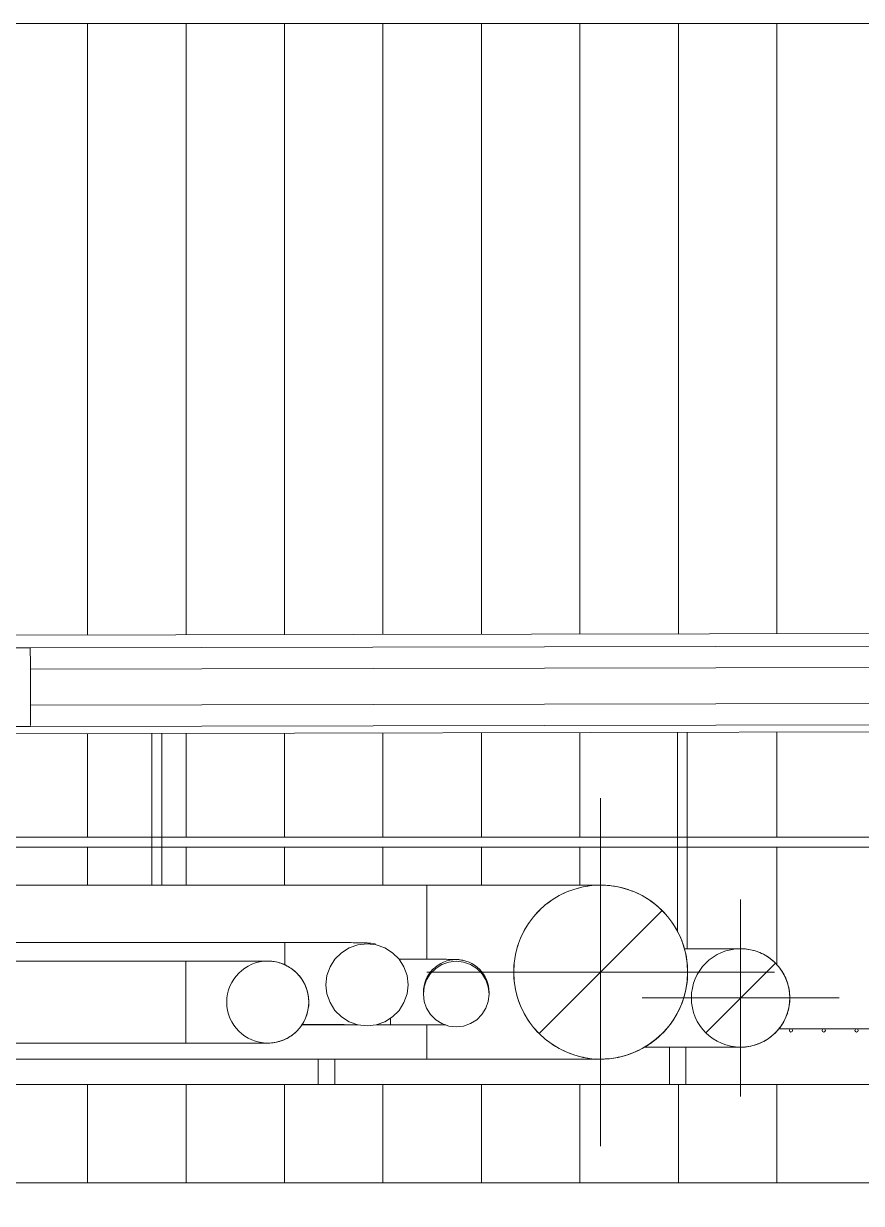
# Model space of a CAD drawing. Header units: centimetres. Extents: x -13467 to 3766, y -437 to 1921.
# Drawn here: x -1541.5 to -1286.2, y 667.6 to 1027 of the extents above; entities that cross this region are included whole.
import ezdxf

# ---------------------------------------------------------------- set-up
doc = ezdxf.new("R2010")
doc.units = ezdxf.units.CM
for name, color, linetype, lineweight in [('A-FLOR-HRAL', 7, 'Continuous', 9), ('A-GENM', 7, 'Continuous', 9), ('A-WALL-PATT', 7, 'Continuous', 35), ('E-CABL-TRAY', 7, 'Continuous', 9), ('I-WALL', 7, 'Continuous', 9), ('M-HVAC-DUCT', 7, 'Continuous', 9), ('M-HVAC-DUCT-CNTR', 7, 'Continuous', 9)]:
    doc.layers.add(name, color=color, linetype=linetype, lineweight=lineweight)
doc.layers.add('M-HVAC-DUCT-ANNO', color=7, linetype='Continuous', lineweight=9, true_color=0x007f00)

# ---------------------------------------------------------------- blocks, each defined once
blk = doc.blocks.new('M_RVR_Grating - 1_12 x 1_00-V101-Sección 1-2')
at = {"layer": 'A-GENM', "color": 8, "true_color": 0x808080}
for p, q in [((-900.34, 711.59), (-900.34, 703.81)), ((-895.34, 703.81), (-895.34, 711.59)), ((-895.34, 711.59), (-895.34, 703.81)), ((-1007.34, 711.57), (-1007.34, 703.81)), ((-1007.34, 711.57), (-1007.34, 703.81)), ((-1002.34, 711.57), (-1002.34, 703.81)), ((-895.34, 703.81), (-1007.34, 703.81)), ((-1002.34, 703.81), (-1007.34, 703.81)), ((-895.34, 703.81), (-900.34, 703.81))]:
    blk.add_line(p, q, dxfattribs=at)
blk = doc.blocks.new('M_RVR_Grating - 1_12 x 1_00-V102-Sección 1-2')
at = {"layer": 'A-GENM', "color": 8, "true_color": 0x808080}
for p, q in [((-793.34, 703.81), (-793.34, 715.2)), ((-788.34, 703.81), (-788.34, 715.2)), ((-788.34, 703.81), (-788.34, 715.2)), ((-900.34, 711.59), (-900.34, 703.81)), ((-900.34, 703.81), (-900.34, 711.59)), ((-895.34, 703.81), (-895.34, 711.59)), ((-788.34, 703.81), (-900.34, 703.81)), ((-895.34, 703.81), (-900.34, 703.81)), ((-788.34, 703.81), (-793.34, 703.81))]:
    blk.add_line(p, q, dxfattribs=at)
blk = doc.blocks.new('M_RVR_Grating - 1_12 x 1_00-V103-Sección 1-2')
at = {"layer": 'A-GENM', "color": 8, "true_color": 0x808080}
for p, q in [((-760.15, 720.81), (-686.34, 720.81)), ((-793.34, 715.2), (-793.34, 703.81)), ((-793.34, 715.2), (-793.34, 703.81)), ((-788.34, 715.2), (-788.34, 703.81)), ((-686.34, 703.81), (-793.34, 703.81)), ((-788.34, 703.81), (-793.34, 703.81))]:
    blk.add_line(p, q, dxfattribs=at)
for centre, start, end in [((-756.34, 720.31), 0, 180), ((-756.34, 720.31), 180, 0), ((-746.34, 720.31), 0, 180), ((-746.34, 720.31), 180, 0), ((-736.34, 720.31), 0, 180), ((-736.34, 720.31), 180, 0), ((-726.34, 720.31), 0, 180), ((-726.34, 720.31), 180, 0), ((-716.34, 720.31), 0, 180), ((-716.34, 720.31), 180, 0), ((-706.34, 720.31), 0, 180), ((-706.34, 720.31), 180, 0), ((-696.34, 720.31), 0, 180), ((-696.34, 720.31), 180, 0), ((-686.34, 720.31), 90, 180), ((-686.34, 720.31), 180, 270)]:
    blk.add_arc(centre, 0.5, start, end, dxfattribs=at)
blk = doc.blocks.new('Railings 49 - Railings 41-1808007-Sección 1-2')
at = {"layer": 'A-FLOR-HRAL', "color": 8, "true_color": 0x808080}
for p, q in [((-951.03, 810.79), (-951.03, 764.57)), ((-948.03, 764.57), (-948.03, 810.8)), ((-790.94, 811.13), (-790.94, 750.28)), ((-787.94, 745.2), (-787.94, 811.13)), ((-620.15, 779.14), (-994.6, 779.14)), ((-994.6, 776.14), (-620.15, 776.14))]:
    blk.add_line(p, q, dxfattribs=at)
blk = doc.blocks.new('PQ_RVR_EST-01_ZZ_ZZ_MO_T_A_rvt-2-Sección 1-2')
at = {"layer": 'A-FLOR-HRAL', "lineweight": 25}
blk.add_blockref('Railings 49 - Railings 41-1808007-Sección 1-2', (0, 0), dxfattribs=at)
at = {"layer": 'A-GENM', "lineweight": 25}
for name in ['M_RVR_Grating - 1_12 x 1_00-V103-Sección 1-2', 'M_RVR_Grating - 1_12 x 1_00-V102-Sección 1-2', 'M_RVR_Grating - 1_12 x 1_00-V101-Sección 1-2']:
    blk.add_blockref(name, (0, 0), dxfattribs=at)
blk = doc.blocks.new('M_Round Elbow - 1 D-1415721-Sección 1-2')
at = {"layer": 'M-HVAC-DUCT', "color": 6, "true_color": 0xff00ff}
for p, q in [((-988.07, 836.24), (-988.07, 836.44)), ((-988.07, 834.91), (-988.07, 835.46)), ((-988.06, 833), (-988.06, 833.77)), ((-988.06, 830.63), (-988.06, 831.46)), ((-988.05, 824.85), (-988.06, 830.21)), ((-988.03, 819.49), (-988.05, 824.85)), ((-988.03, 818.25), (-988.03, 819.08)), ((-988.03, 815.94), (-988.03, 816.71)), ((-988.02, 814.25), (-988.03, 814.8)), ((-988.02, 813.26), (-988.02, 813.46))]:
    blk.add_line(p, q, dxfattribs=at)
at = {"layer": 'M-HVAC-DUCT', "color": 6, "true_color": 0xff00ff, "flags": 128}
for points in [[(-1024.05, 824.78), (-1024.04, 825.26), (-1024.01, 825.74), (-1023.96, 826.22), (-1023.9, 826.69), (-1023.81, 827.17), (-1023.71, 827.63), (-1023.58, 828.1), (-1023.44, 828.56), (-1023.28, 829.01), (-1023.11, 829.46), (-1022.91, 829.89), (-1022.7, 830.33), (-1022.47, 830.75), (-1022.22, 831.16), (-1021.96, 831.56), (-1021.68, 831.95), (-1021.39, 832.33), (-1021.08, 832.7), (-1020.76, 833.05), (-1020.42, 833.4), (-1020.07, 833.72), (-1019.71, 834.04), (-1019.33, 834.34), (-1018.95, 834.62), (-1018.55, 834.89), (-1018.14, 835.14), (-1017.72, 835.38), (-1017.29, 835.6), (-1016.86, 835.8), (-1016.42, 835.98), (-1015.97, 836.15), (-1015.51, 836.29), (-1015.05, 836.42), (-1014.58, 836.53), (-1014.11, 836.63), (-1013.63, 836.7), (-1013.16, 836.75), (-1012.68, 836.79), (-1012.2, 836.8), (-1012.07, 836.8)], [(-1012.07, 836.8), (-1012.05, 836.8), (-1011.99, 836.81), (-1011.9, 836.81), (-1011.76, 836.81), (-1011.59, 836.81), (-1011.38, 836.81), (-1011.13, 836.81), (-1010.85, 836.81), (-1010.53, 836.81), (-1010.17, 836.81), (-1009.78, 836.81), (-1009.36, 836.81), (-1008.9, 836.81), (-1008.4, 836.81), (-1007.88, 836.81), (-1007.32, 836.81), (-1006.73, 836.82), (-1006.11, 836.82), (-1005.47, 836.82), (-1004.79, 836.82), (-1004.09, 836.82), (-1003.36, 836.82), (-1002.61, 836.82), (-1001.83, 836.83), (-1001.04, 836.83), (-1000.22, 836.83), (-999.38, 836.83), (-998.53, 836.83), (-997.65, 836.83), (-996.77, 836.84), (-995.86, 836.84), (-994.95, 836.84), (-994.03, 836.84), (-993.09, 836.84), (-992.15, 836.84), (-991.2, 836.85), (-990.25, 836.85), (-989.29, 836.85), (-988.33, 836.85), (-988.07, 836.85)], [(-1012.02, 812.8), (-1012.5, 812.81), (-1012.98, 812.84), (-1013.46, 812.89), (-1013.93, 812.95), (-1014.41, 813.04), (-1014.87, 813.14), (-1015.34, 813.27), (-1015.8, 813.41), (-1016.25, 813.57), (-1016.7, 813.74), (-1017.13, 813.94), (-1017.57, 814.15), (-1017.99, 814.38), (-1018.4, 814.63), (-1018.8, 814.89), (-1019.19, 815.17), (-1019.57, 815.46), (-1019.94, 815.77), (-1020.29, 816.09), (-1020.64, 816.43), (-1020.96, 816.78), (-1021.28, 817.14), (-1021.58, 817.52), (-1021.86, 817.9), (-1022.13, 818.3), (-1022.38, 818.71), (-1022.62, 819.13), (-1022.84, 819.56), (-1023.04, 819.99), (-1023.22, 820.43), (-1023.39, 820.88), (-1023.53, 821.34), (-1023.66, 821.8), (-1023.77, 822.27), (-1023.87, 822.74), (-1023.94, 823.22), (-1023.99, 823.69), (-1024.03, 824.17), (-1024.04, 824.65), (-1024.05, 824.78)], [(-988.02, 812.85), (-988.98, 812.85), (-989.94, 812.85), (-990.89, 812.85), (-991.84, 812.85), (-992.79, 812.84), (-993.73, 812.84), (-994.65, 812.84), (-995.57, 812.84), (-996.48, 812.84), (-997.37, 812.83), (-998.24, 812.83), (-999.1, 812.83), (-999.95, 812.83), (-1000.77, 812.83), (-1001.57, 812.83), (-1002.35, 812.82), (-1003.11, 812.82), (-1003.85, 812.82), (-1004.56, 812.82), (-1005.24, 812.82), (-1005.89, 812.82), (-1006.52, 812.82), (-1007.12, 812.81), (-1007.68, 812.81), (-1008.22, 812.81), (-1008.72, 812.81), (-1009.19, 812.81), (-1009.62, 812.81), (-1010.02, 812.81), (-1010.39, 812.81), (-1010.72, 812.81), (-1011.01, 812.81), (-1011.27, 812.81), (-1011.49, 812.81), (-1011.67, 812.81), (-1011.82, 812.81), (-1011.92, 812.81), (-1011.99, 812.8), (-1012.02, 812.8), (-1012.02, 812.8)]]:
    blk.add_lwpolyline(points, dxfattribs=at)
at = {"layer": 'M-HVAC-DUCT', "color": 6, "true_color": 0xff00ff}
for start, end in [(90.1139, 180.1139), (0.1139, 90.1139), (180.1139, 270.1139), (270.1139, 0.1139)]:
    blk.add_arc((-1012.05, 824.8), 12, start, end, dxfattribs=at)
blk = doc.blocks.new('M_Round Elbow - 1 D-1418631-Sección 1-2')
at = {"layer": 'M-HVAC-DUCT', "color": 6, "true_color": 0xff00ff}
for p, q in [((-940.73, 741.43), (-940.73, 728.93)), ((-940.73, 728.93), (-940.73, 716.43))]:
    blk.add_line(p, q, dxfattribs=at)
at = {"layer": 'M-HVAC-DUCT', "color": 6, "true_color": 0xff00ff, "flags": 128}
for points in [[(-940.73, 741.43), (-939.73, 741.43), (-938.73, 741.43), (-937.74, 741.43), (-936.75, 741.43), (-935.76, 741.43), (-934.79, 741.43), (-933.82, 741.43), (-932.86, 741.43), (-931.92, 741.43), (-930.99, 741.43), (-930.08, 741.43), (-929.18, 741.43), (-928.31, 741.43), (-927.45, 741.43), (-926.61, 741.43), (-925.8, 741.43), (-925.01, 741.43), (-924.24, 741.43), (-923.51, 741.43), (-922.79, 741.43), (-922.11, 741.43), (-921.46, 741.43), (-920.84, 741.43), (-920.25, 741.43), (-919.69, 741.43), (-919.17, 741.43), (-918.68, 741.43), (-918.23, 741.43), (-917.81, 741.43), (-917.43, 741.43), (-917.08, 741.43), (-916.78, 741.43), (-916.51, 741.43), (-916.28, 741.43), (-916.09, 741.43), (-915.94, 741.43), (-915.83, 741.43), (-915.76, 741.43), (-915.73, 741.43), (-915.73, 741.43)], [(-915.73, 741.43), (-915.23, 741.42), (-914.73, 741.39), (-914.23, 741.34), (-913.74, 741.27), (-913.25, 741.18), (-912.76, 741.07), (-912.27, 740.94), (-911.8, 740.79), (-911.32, 740.63), (-910.86, 740.44), (-910.4, 740.24), (-909.96, 740.01), (-909.52, 739.77), (-909.09, 739.52), (-908.67, 739.24), (-908.26, 738.95), (-907.87, 738.65), (-907.49, 738.32), (-907.12, 737.99), (-906.76, 737.64), (-906.42, 737.27), (-906.09, 736.89), (-905.78, 736.5), (-905.49, 736.1), (-905.21, 735.68), (-904.95, 735.25), (-904.7, 734.82), (-904.48, 734.37), (-904.27, 733.92), (-904.08, 733.46), (-903.91, 732.99), (-903.75, 732.51), (-903.62, 732.03), (-903.51, 731.54), (-903.41, 731.05), (-903.34, 730.56), (-903.28, 730.06), (-903.24, 729.56), (-903.23, 729.06), (-903.23, 728.93)], [(-903.23, 728.93), (-903.24, 728.43), (-903.27, 727.93), (-903.32, 727.43), (-903.39, 726.94), (-903.48, 726.44), (-903.59, 725.96), (-903.72, 725.47), (-903.86, 724.99), (-904.03, 724.52), (-904.22, 724.06), (-904.42, 723.6), (-904.64, 723.15), (-904.88, 722.72), (-905.14, 722.29), (-905.41, 721.87), (-905.7, 721.46), (-906.01, 721.07), (-906.33, 720.68), (-906.67, 720.32), (-907.02, 719.96), (-907.39, 719.62), (-907.76, 719.29), (-908.16, 718.98), (-908.56, 718.69), (-908.97, 718.41), (-909.4, 718.15), (-909.84, 717.9), (-910.28, 717.68), (-910.74, 717.47), (-911.2, 717.28), (-911.67, 717.1), (-912.14, 716.95), (-912.63, 716.82), (-913.11, 716.7), (-913.6, 716.61), (-914.1, 716.53), (-914.59, 716.48), (-915.09, 716.44), (-915.59, 716.43), (-915.73, 716.43)], [(-915.73, 716.43), (-915.75, 716.43), (-915.81, 716.43), (-915.91, 716.43), (-916.05, 716.43), (-916.23, 716.43), (-916.44, 716.43), (-916.7, 716.43), (-917, 716.43), (-917.33, 716.43), (-917.7, 716.43), (-918.11, 716.43), (-918.55, 716.43), (-919.03, 716.43), (-919.55, 716.43), (-920.09, 716.43), (-920.68, 716.43), (-921.29, 716.43), (-921.93, 716.43), (-922.61, 716.43), (-923.31, 716.43), (-924.04, 716.43), (-924.8, 716.43), (-925.58, 716.43), (-926.39, 716.43), (-927.22, 716.43), (-928.07, 716.43), (-928.95, 716.43), (-929.84, 716.43), (-930.74, 716.43), (-931.67, 716.43), (-932.61, 716.43), (-933.56, 716.43), (-934.52, 716.43), (-935.5, 716.43), (-936.48, 716.43), (-937.47, 716.43), (-938.46, 716.43), (-939.46, 716.43), (-940.46, 716.43), (-940.73, 716.43)]]:
    blk.add_lwpolyline(points, dxfattribs=at)
at = {"layer": 'M-HVAC-DUCT', "color": 6, "true_color": 0xff00ff}
for start, end in [(90, 180), (0, 90), (180, 270), (270, 360)]:
    blk.add_arc((-915.73, 728.93), 12.5, start, end, dxfattribs=at)
blk = doc.blocks.new('M_Round Elbow - 1 D-V112-Sección 1-2')
at = {"layer": 'M-HVAC-DUCT', "color": 6, "true_color": 0xff00ff}
for p, q in [((-910.5, 747.13), (-910.5, 747.02)), ((-910.5, 746.68), (-910.5, 746.16)), ((-910.5, 745.4), (-910.5, 744.52)), ((-910.5, 743.4), (-910.5, 742.2)), ((-910.5, 740.79), (-910.5, 740.2))]:
    blk.add_line(p, q, dxfattribs=at)
at = {"layer": 'M-HVAC-DUCT', "color": 6, "true_color": 0xff00ff, "flags": 128}
for points in [[(-882.88, 746.51), (-883.02, 746.68), (-884.31, 746.88), (-884.83, 746.92), (-885.19, 746.94), (-885.49, 746.96), (-885.8, 746.97), (-886.12, 746.98), (-886.46, 746.99), (-886.83, 746.99), (-887.23, 747), (-887.66, 747.01), (-888.13, 747.02), (-888.63, 747.03), (-889.15, 747.03), (-889.72, 747.04), (-890.31, 747.05), (-890.93, 747.05), (-891.59, 747.06), (-892.27, 747.07), (-892.98, 747.07), (-893.72, 747.08), (-894.49, 747.08), (-895.28, 747.09), (-896.09, 747.09), (-896.93, 747.1), (-897.78, 747.1), (-898.66, 747.11), (-899.56, 747.11), (-900.47, 747.11), (-901.4, 747.12), (-902.34, 747.12), (-903.3, 747.12), (-904.27, 747.12), (-905.25, 747.13), (-906.23, 747.13), (-907.22, 747.13), (-908.22, 747.13), (-909.22, 747.13), (-910.23, 747.13), (-910.5, 747.13)], [(-888.17, 722.02), (-888.52, 722.02), (-888.98, 722.03), (-889.48, 722.04), (-890.02, 722.04), (-890.59, 722.05), (-891.19, 722.05), (-891.82, 722.06), (-892.49, 722.07), (-893.18, 722.07), (-893.91, 722.08), (-894.66, 722.08), (-895.44, 722.09), (-896.24, 722.09), (-897.06, 722.1), (-897.91, 722.1), (-898.78, 722.11), (-899.66, 722.11), (-900.57, 722.11), (-901.49, 722.12), (-902.42, 722.12), (-903.37, 722.12), (-904.33, 722.12), (-905.3, 722.13)]]:
    blk.add_lwpolyline(points, dxfattribs=at)
blk = doc.blocks.new('M_Round Elbow - 1 D-V113-Sección 1-2')
at = {"layer": 'M-HVAC-DUCT', "color": 6, "true_color": 0xff00ff}
for p, q in [((-878.32, 723.34), (-878.32, 722.78)), ((-878.32, 722.35), (-878.32, 722.03))]:
    blk.add_line(p, q, dxfattribs=at)
at = {"layer": 'M-HVAC-DUCT', "color": 6, "true_color": 0xff00ff, "flags": 128}
for points in [[(-856.46, 741.54), (-856.63, 741.75), (-857.53, 741.87), (-857.89, 741.89), (-858.15, 741.91), (-858.38, 741.92), (-858.61, 741.92), (-858.86, 741.93), (-859.13, 741.93), (-859.42, 741.94), (-859.74, 741.95), (-860.08, 741.95), (-860.45, 741.96), (-860.84, 741.96), (-861.27, 741.97), (-861.71, 741.97), (-862.19, 741.98), (-862.68, 741.98), (-863.21, 741.98), (-863.75, 741.99), (-864.32, 741.99), (-864.91, 742), (-865.52, 742), (-866.15, 742), (-866.8, 742.01), (-867.47, 742.01), (-868.16, 742.01), (-868.86, 742.02), (-869.57, 742.02), (-870.3, 742.02), (-871.05, 742.02), (-871.8, 742.02), (-872.57, 742.03), (-873.34, 742.03), (-874.12, 742.03), (-874.91, 742.03), (-875.7, 742.03)], [(-861.48, 721.97), (-861.82, 721.97), (-862.27, 721.98), (-862.75, 721.98), (-863.26, 721.98), (-863.78, 721.99), (-864.34, 721.99), (-864.91, 722), (-865.51, 722), (-866.13, 722), (-866.76, 722.01), (-867.42, 722.01), (-868.09, 722.01), (-868.79, 722.01), (-869.49, 722.02), (-870.21, 722.02), (-870.95, 722.02), (-871.69, 722.02), (-872.45, 722.03), (-873.21, 722.03), (-873.99, 722.03), (-874.77, 722.03), (-875.56, 722.03), (-876.35, 722.03), (-877.14, 722.03), (-877.94, 722.03), (-878.32, 722.03)]]:
    blk.add_lwpolyline(points, dxfattribs=at)
at = {"layer": 'M-HVAC-DUCT', "color": 6, "true_color": 0xff00ff}
for start_param, end_param in [(1.570796, 2.356194), (0, 1.570796), (2.358441, 3.141593)]:
    blk.add_ellipse((-858.32, 731.89), major_axis=(10, 0), ratio=0.999976, start_param=start_param, end_param=end_param, dxfattribs=at)
blk = doc.blocks.new('M_Round Elbow - 1 D-1428301-Sección 1-2')
at = {"layer": 'M-HVAC-DUCT', "color": 6, "true_color": 0xff00ff}
for p, q in [((-867.32, 764.57), (-867.32, 742.02)), ((-867.32, 721.94), (-867.32, 711.57))]:
    blk.add_line(p, q, dxfattribs=at)
at = {"layer": 'M-HVAC-DUCT', "color": 6, "true_color": 0xff00ff, "flags": 128}
for points in [[(-867.32, 764.57), (-865.2, 764.57), (-863.09, 764.57), (-860.98, 764.57), (-858.88, 764.57), (-856.79, 764.57), (-854.73, 764.57), (-852.68, 764.57), (-850.65, 764.57), (-848.65, 764.57), (-846.69, 764.57), (-844.75, 764.57), (-842.85, 764.57), (-840.99, 764.57), (-839.17, 764.57), (-837.4, 764.57), (-835.67, 764.57), (-834, 764.57), (-832.38, 764.57), (-830.81, 764.57), (-829.3, 764.57), (-827.86, 764.57), (-826.48, 764.57), (-825.16, 764.57), (-823.91, 764.57), (-822.73, 764.57), (-821.62, 764.57), (-820.58, 764.57), (-819.62, 764.57), (-818.73, 764.57), (-817.93, 764.57), (-817.2, 764.57), (-816.55, 764.57), (-815.98, 764.57), (-815.5, 764.57), (-815.1, 764.57), (-814.78, 764.57), (-814.54, 764.57), (-814.39, 764.57), (-814.33, 764.57), (-814.32, 764.57)], [(-814.32, 764.57), (-813.26, 764.55), (-812.21, 764.49), (-811.6, 764.43)], [(-811.51, 764.42), (-811.15, 764.38), (-810.1, 764.23), (-809.06, 764.04), (-808.03, 763.81), (-807, 763.54), (-805.99, 763.23), (-804.99, 762.87), (-804, 762.48), (-803.04, 762.05), (-802.09, 761.58), (-801.16, 761.07), (-800.25, 760.52), (-799.36, 759.94), (-798.5, 759.33), (-797.66, 758.68), (-796.85, 758), (-796.07, 757.28), (-795.31, 756.54), (-794.59, 755.76), (-793.9, 754.96), (-793.24, 754.13), (-792.92, 753.69)], [(-792.89, 753.65), (-792.62, 753.27), (-792.03, 752.39), (-791.47, 751.49), (-790.95, 750.56), (-790.47, 749.62), (-790.03, 748.65), (-789.63, 747.67), (-789.26, 746.68), (-788.94, 745.67), (-788.65, 744.65), (-788.41, 743.62), (-788.21, 742.58), (-788.05, 741.53), (-787.93, 740.48), (-787.86, 739.42), (-787.83, 738.36), (-787.82, 738.07)], [(-787.82, 738.07), (-787.85, 737.01), (-787.91, 735.95), (-788.01, 734.9), (-788.16, 733.85), (-788.35, 732.81), (-788.58, 731.77), (-788.86, 730.75), (-789.17, 729.74), (-789.52, 728.74), (-789.92, 727.75), (-790.1, 727.34)], [(-790.14, 727.25), (-790.35, 726.78), (-790.82, 725.84), (-791.33, 724.91), (-791.87, 724), (-792.45, 723.11), (-793.07, 722.25), (-793.72, 721.41), (-794.4, 720.6), (-795.12, 719.82), (-795.86, 719.06), (-796.64, 718.34), (-797.44, 717.65), (-798.27, 716.99), (-799.13, 716.36), (-800.01, 715.77), (-800.91, 715.22), (-801.83, 714.7), (-802.78, 714.22), (-803.74, 713.78), (-804.72, 713.37), (-805.72, 713.01), (-806.09, 712.89)], [(-806.19, 712.86), (-806.73, 712.68), (-807.75, 712.4), (-808.78, 712.16), (-809.82, 711.96), (-810.87, 711.8), (-811.92, 711.68), (-812.98, 711.61), (-814.04, 711.57), (-814.32, 711.57)], [(-814.32, 711.57), (-814.37, 711.57), (-814.49, 711.57), (-814.71, 711.57), (-815, 711.57), (-815.38, 711.57), (-815.84, 711.57), (-816.39, 711.57), (-817.01, 711.57), (-817.72, 711.57), (-818.51, 711.57), (-819.37, 711.57), (-820.31, 711.57), (-821.33, 711.57), (-822.42, 711.57), (-823.58, 711.57), (-824.81, 711.57), (-826.11, 711.57), (-827.48, 711.57), (-828.91, 711.57), (-830.4, 711.57), (-831.95, 711.57), (-833.56, 711.57), (-835.22, 711.57), (-836.93, 711.57), (-838.69, 711.57), (-840.49, 711.57), (-842.34, 711.57), (-844.23, 711.57), (-846.16, 711.57), (-848.12, 711.57), (-850.11, 711.57), (-852.13, 711.57), (-854.17, 711.57), (-856.23, 711.57), (-858.32, 711.57), (-860.41, 711.57), (-862.52, 711.57), (-864.63, 711.57), (-866.75, 711.57), (-867.32, 711.57)]]:
    blk.add_lwpolyline(points, dxfattribs=at)
at = {"layer": 'M-HVAC-DUCT', "color": 6, "true_color": 0xff00ff}
for start, end in [(110.124, 116.597), (98.463, 104.8915), (90, 93.2074), (86.7926, 90), (75.1085, 81.537), (63.403, 69.876), (121.7784, 128.3386), (51.6614, 58.2216), (133.4281, 140.147), (39.853, 46.5719), (145.0744, 152.103), (27.897, 34.9256), (156.718, 164.5017), (15.4983, 23.282), (168.3597, 180), (0, 11.6403), (180, 191.6403), (348.3597, 360), (195.4983, 203.282), (336.718, 344.5017), (207.897, 214.9256), (325.0744, 332.103), (219.853, 226.5719), (313.4281, 320.147), (231.6614, 238.2216), (301.7784, 308.3386), (243.403, 249.876), (255.1085, 261.537), (266.7926, 270), (270, 273.2074), (278.463, 284.8915), (290.124, 296.597)]:
    blk.add_arc((-814.32, 738.07), 26.5, start, end, dxfattribs=at)
blk = doc.blocks.new('M_Round Elbow - 1 D-V118-Sección 1-2')
at = {"layer": 'M-HVAC-DUCT', "color": 6, "true_color": 0xff00ff, "flags": 128}
for points in [[(-788.91, 745.2), (-787.84, 745.2), (-786.78, 745.2), (-785.75, 745.2), (-784.75, 745.2), (-783.77, 745.2), (-782.83, 745.2), (-781.91, 745.2), (-781.02, 745.2), (-780.17, 745.2), (-779.35, 745.2), (-778.57, 745.2), (-777.82, 745.2), (-777.11, 745.2), (-776.45, 745.2), (-775.82, 745.2), (-775.23, 745.2), (-774.69, 745.2), (-774.19, 745.2), (-773.73, 745.2), (-773.32, 745.2), (-772.95, 745.2), (-772.63, 745.2), (-772.35, 745.2), (-772.13, 745.2), (-771.95, 745.2), (-771.81, 745.2), (-771.73, 745.2)], [(-771.69, 745.2), (-771.09, 745.19), (-770.49, 745.15), (-769.89, 745.09), (-769.3, 745.01), (-768.71, 744.9), (-768.12, 744.77), (-767.54, 744.61), (-766.97, 744.44), (-766.41, 744.24), (-765.85, 744.01), (-765.3, 743.77), (-764.76, 743.5), (-764.24, 743.22), (-763.72, 742.91), (-763.22, 742.58), (-762.73, 742.23), (-762.26, 741.86), (-761.8, 741.48), (-761.36, 741.07), (-760.93, 740.65), (-760.52, 740.21), (-760.13, 739.76), (-759.76, 739.29), (-759.4, 738.8), (-759.07, 738.3), (-758.75, 737.79), (-758.46, 737.27), (-758.19, 736.73), (-757.94, 736.19), (-757.71, 735.63), (-757.5, 735.07), (-757.32, 734.5), (-757.16, 733.92), (-757.02, 733.34), (-756.91, 732.75), (-756.82, 732.15), (-756.75, 731.56), (-756.71, 730.96), (-756.69, 730.36), (-756.69, 730.2)], [(-756.69, 730.2), (-756.7, 729.6), (-756.74, 729), (-756.8, 728.4), (-756.88, 727.81), (-756.99, 727.22), (-757.12, 726.63), (-757.27, 726.05), (-757.45, 725.48), (-757.65, 724.91), (-757.87, 724.36), (-758.12, 723.81), (-758.39, 723.27), (-758.67, 722.74), (-758.98, 722.23), (-759.31, 721.73), (-759.66, 721.24), (-760.03, 720.77), (-760.41, 720.31), (-760.82, 719.86), (-761.24, 719.44), (-761.68, 719.03), (-762.13, 718.64), (-762.6, 718.26), (-763.09, 717.91), (-763.59, 717.58), (-764.1, 717.26), (-764.62, 716.97), (-765.15, 716.7), (-765.7, 716.45), (-766.25, 716.22), (-766.82, 716.01), (-767.39, 715.83), (-767.97, 715.67), (-768.55, 715.53), (-769.14, 715.42), (-769.73, 715.33), (-770.33, 715.26), (-770.93, 715.22), (-771.53, 715.2), (-771.69, 715.2)], [(-771.71, 715.2), (-771.79, 715.2), (-771.91, 715.2), (-772.07, 715.2), (-772.29, 715.2), (-772.55, 715.2), (-772.86, 715.2), (-773.21, 715.2), (-773.61, 715.2), (-774.06, 715.2), (-774.55, 715.2), (-775.08, 715.2), (-775.66, 715.2), (-776.27, 715.2), (-776.93, 715.2), (-777.63, 715.2), (-778.36, 715.2), (-779.14, 715.2), (-779.94, 715.2), (-780.79, 715.2), (-781.67, 715.2), (-782.58, 715.2), (-783.52, 715.2), (-784.48, 715.2), (-785.48, 715.2), (-786.5, 715.2), (-787.55, 715.2), (-788.62, 715.2), (-789.71, 715.2), (-790.82, 715.2), (-791.95, 715.2), (-793.09, 715.2), (-794.24, 715.2), (-795.41, 715.2), (-796.59, 715.2), (-797.78, 715.2), (-798.97, 715.2), (-800.17, 715.2), (-800.99, 715.2)]]:
    blk.add_lwpolyline(points, dxfattribs=at)
blk = doc.blocks.new('PQ_RVR_MEP-01_ZZ_ZZ_MO_T_A_rvt-2-Sección 1-2')
at = {"layer": 'E-CABL-TRAY'}
blk.add_line((1990.91, 673.85), (-1689.32, 673.85), dxfattribs=at)
at = {"layer": 'M-HVAC-DUCT', "color": 6, "true_color": 0xff00ff}
for p, q in [((-144.28, 842.48), (-1016.1, 840.65)), ((-108.16, 838.6), (-988.07, 836.85)), ((-988.07, 836.85), (-988.07, 836.48)), ((-988.07, 836.24), (-988.07, 835.46)), ((-988.07, 834.91), (-988.06, 833.76)), ((-988.06, 833), (-988.06, 831.46)), ((-108.15, 832.09), (-988.06, 830.34)), ((-988.06, 830.63), (-988.06, 830.34)), ((-988.06, 830.34), (-988.06, 830.18)), ((-988.03, 819.36), (-108.13, 821.11)), ((-988.03, 819.52), (-988.03, 819.36)), ((-988.03, 819.36), (-988.03, 819.08)), ((-988.03, 818.25), (-988.03, 816.7)), ((-988.03, 815.94), (-988.03, 814.79)), ((-1016.04, 810.65), (-144.21, 812.48)), ((-988.02, 812.85), (-108.12, 814.6)), ((-988.02, 814.28), (-988.02, 813.46)), ((-988.02, 813.14), (-988.02, 812.85)), ((-867.32, 764.57), (-1255.07, 764.57)), ((-867.32, 742.02), (-867.32, 764.57)), ((-910.5, 747.13), (-1297.16, 747.13)), ((-910.5, 746.7), (-910.5, 747.02)), ((-910.5, 745.46), (-910.5, 746.16)), ((-910.5, 743.47), (-910.5, 744.52)), ((-940.73, 741.43), (-1910.73, 741.43)), ((-940.73, 728.93), (-940.73, 741.43)), ((-910.5, 740.88), (-910.5, 742.2)), ((-898, 734.43), (-898, 734.21)), ((-873, 734.21), (-873, 734.43)), ((-868.32, 731.89), (-868.32, 731.39)), ((-848.32, 731.39), (-848.32, 731.89)), ((-940.73, 716.43), (-940.73, 728.93)), ((-878.32, 723.37), (-878.32, 723.99)), ((-878.32, 722.37), (-878.32, 722.72)), ((-905.4, 722.03), (-889.29, 722.03)), ((-882.72, 722.03), (-878.32, 722.03)), ((-878.32, 722.03), (-878.32, 722.11)), ((-867.32, 711.57), (-867.32, 721.94)), ((-1910.73, 716.43), (-940.73, 716.43)), ((-1765.32, 711.57), (-867.32, 711.57))]:
    blk.add_line(p, q, dxfattribs=at)
at = {"layer": 'M-HVAC-DUCT', "color": 6, "true_color": 0xff00ff, "flags": 128}
for points in [[(-885.5, 746.71), (-888.28, 746.4), (-890.92, 745.48), (-893.29, 743.99), (-895.27, 742.01), (-896.76, 739.64), (-897.69, 737), (-898, 734.21)], [(-873, 734.21), (-873.31, 737), (-874.24, 739.64), (-875.73, 742.01), (-877.71, 743.99), (-880.08, 745.48), (-882.72, 746.4), (-885.5, 746.71)], [(-858.32, 741.39), (-860.55, 741.14), (-862.66, 740.4), (-864.56, 739.21), (-866.14, 737.63), (-867.33, 735.73), (-868.07, 733.62), (-868.32, 731.39)], [(-848.32, 731.39), (-848.57, 733.62), (-849.31, 735.73), (-850.5, 737.63), (-852.09, 739.21), (-853.98, 740.4), (-856.1, 741.14), (-858.32, 741.39)], [(-898, 734.21), (-897.69, 731.43), (-896.76, 728.79), (-895.27, 726.42), (-893.29, 724.44), (-890.92, 722.95), (-888.28, 722.03), (-885.5, 721.71)], [(-885.5, 721.71), (-882.72, 722.03), (-880.08, 722.95), (-877.71, 724.44), (-875.73, 726.42), (-874.24, 728.79), (-873.31, 731.43), (-873, 734.21)], [(-868.32, 731.39), (-868.07, 729.17), (-867.33, 727.05), (-866.14, 725.16), (-864.56, 723.57), (-862.66, 722.38), (-860.55, 721.64), (-858.32, 721.39)], [(-858.32, 721.39), (-856.1, 721.64), (-853.98, 722.38), (-852.09, 723.57), (-850.5, 725.16), (-849.31, 727.05), (-848.57, 729.17), (-848.32, 731.39)]]:
    blk.add_lwpolyline(points, dxfattribs=at)
at = {"layer": 'M-HVAC-DUCT', "color": 6, "true_color": 0xff00ff}
for major_axis, start_param, end_param in [((10, 0), 1.570796, 2.356194), ((-10, 0), 3.141593, 4.712389), ((10, 0), 2.358441, 3.141593)]:
    blk.add_ellipse((-858.32, 731.89), major_axis=major_axis, ratio=0.999976, start_param=start_param, end_param=end_param, dxfattribs=at)
at = {"layer": 'M-HVAC-DUCT-ANNO', "color": 6, "true_color": 0xff00ff}
for p, q in [((-795.59, 756.81), (-833.06, 719.33)), ((-761.08, 740.8), (-782.3, 719.59))]:
    blk.add_line(p, q, dxfattribs=at)
for centre, radius, start, end in [((-814.32, 738.07), 26.5, 0, 180), ((-771.69, 730.2), 15, 0, 180), ((-814.32, 738.07), 26.5, 180, 360), ((-771.69, 730.2), 15, 180, 360)]:
    blk.add_arc(centre, radius, start, end, dxfattribs=at)
at = {"layer": 'M-HVAC-DUCT-CNTR', "color": 6, "true_color": 0xff00ff}
for p, q in [((-814.32, 685.07), (-814.32, 791.07)), ((-771.69, 700.2), (-771.69, 760.2)), ((-867.32, 738.07), (-761.32, 738.07)), ((-801.69, 730.2), (-741.69, 730.2))]:
    blk.add_line(p, q, dxfattribs=at)
at = {"layer": 'M-HVAC-DUCT', "lineweight": 9}
for name in ['M_Round Elbow - 1 D-1415721-Sección 1-2', 'M_Round Elbow - 1 D-1428301-Sección 1-2', 'M_Round Elbow - 1 D-V112-Sección 1-2', 'M_Round Elbow - 1 D-V118-Sección 1-2', 'M_Round Elbow - 1 D-1418631-Sección 1-2', 'M_Round Elbow - 1 D-V113-Sección 1-2']:
    blk.add_blockref(name, (0, 0), dxfattribs=at)

msp = doc.modelspace()

# ---------------------------------------------------------------- hatches: boundary and pattern name
at = {"layer": 'A-WALL-PATT', "lineweight": 9, "true_color": 0x808080}
h = msp.add_hatch(dxfattribs=at)
h.set_pattern_fill('FP_3', color=8, style=0, pattern_type=2)
h.set_pattern_definition([(90, (-5602, 712), (-30, 2e-15), [])])
h.paths.add_polyline_path([(-1908.524, 134), (-1700.656, 134), (-1700.656, 192.558), (-1690.536, 192.558), (-1690.536, 134), (-1685.586, 134), (-1685.586, 387.85), (-1688.112, 400.48), (-1697.406, 400.589), (-1697.406, 408.98), (-1692.925, 408.98), (-1692.925, 409.306), (-1691.886, 409.306), (-1691.886, 408.98), (-1244.525, 408.98), (-1244.525, 409.306), (-1243.486, 409.306), (-1243.486, 408.98), (-1239.006, 408.895), (-1239.006, 400.48), (-1459.06, 400.48), (-1461.586, 387.85), (-1461.586, 146.355), (-1281.348, 146.355), (-1276.439, 145.592), (-1272.341, 143.78), (-1269.068, 141.269), (-1266.254, 137.541), (-1264.727, 134), (-1171.507, 134), (-1171.507, 602.26), (-1541.415, 602.229), (-1541.415, 602.14), (-1544.515, 602.229), (-1544.515, 602.26), (-1547.159, 602.859), (-1549.112, 604.164), (-1550.178, 605.794), (-1550.564, 606.491), (-1551.079, 608.76), (-1551.135, 608.76), (-1551.046, 611.86), (-1551.015, 611.86), (-1551.046, 613.38), (-1551.135, 613.38), (-1551.046, 616.48), (-1551.015, 616.48), (-1551.046, 620.102), (-1551.135, 620.102), (-1551.046, 623.202), (-1551.015, 623.202), (-1551.046, 626.523), (-1551.135, 627.202), (-1551.015, 628.969), (-1551.015, 658.849), (-1908.524, 658.849), (-1908.524, 265.229)])
h.paths.add_polyline_path([(-1461.586, 134), (-1276.007, 134), (-1276.238, 134.263), (-1278.529, 135.794), (-1281.348, 136.355), (-1461.586, 136.355), (-1461.586, 134.907)])
h.paths.add_polyline_path([(-1794.894, 246.5), (-1794.894, 261.5), (-1784.894, 261.5), (-1784.894, 246.5)])
h.paths.add_polyline_path([(-1732.401, 249), (-1747.401, 249), (-1747.401, 259), (-1732.401, 259)])
h.paths.add_polyline_path([(-1850.138, 536.5), (-1850.138, 551.5), (-1840.138, 551.5), (-1840.138, 536.5)])
h.paths.add_polyline_path([(-1210.042, 607.26), (-1171.507, 607.26), (-1171.507, 658.849), (-1546.015, 658.849), (-1545.956, 627.659), (-1545.895, 627.202), (-1546.015, 625.402), (-1545.956, 623.202), (-1545.895, 623.202), (-1545.985, 620.102), (-1546.015, 620.102), (-1545.956, 616.48), (-1545.895, 616.48), (-1545.985, 613.38), (-1546.015, 613.38), (-1545.956, 611.86), (-1545.895, 611.86), (-1545.812, 608.27), (-1545.574, 607.699), (-1544.515, 607.38), (-1541.415, 607.291), (-1541.415, 607.26), (-1261.721, 607.26)])
h.paths.add_polyline_path([(-1553.697, 673.849), (-1551.015, 673.849), (-1551.015, 703.807), (-1908.524, 703.807), (-1908.524, 673.849), (-1558.697, 673.849)])
h.paths.add_polyline_path([(-1546.015, 673.849), (-1171.507, 673.849), (-1171.507, 703.807), (-1546.015, 703.807)])
h.paths.add_polyline_path([(-1202.214, 720.807), (-1185.928, 720.807), (-1185.928, 776.137), (-1339.292, 776.137), (-1339.239, 745.198), (-1323.042, 745.198), (-1319.16, 744.687), (-1315.542, 743.188), (-1312.436, 740.805), (-1310.052, 737.698), (-1308.553, 734.08), (-1308.042, 730.198), (-1308.724, 725.904), (-1310.052, 722.698), (-1311.502, 720.807), (-1202.428, 720.807)])
h.paths.add_polyline_path([(-1182.928, 720.807), (-1171.507, 720.807), (-1171.507, 776.137), (-1182.928, 776.137), (-1182.928, 720.985)])
h.paths.add_polyline_path([(-1342.292, 750.279), (-1342.292, 776.137), (-1499.379, 776.137), (-1499.379, 764.572), (-1365.079, 764.514), (-1364.203, 764.427), (-1362.906, 764.427), (-1361.787, 764.189), (-1360.507, 764.063), (-1358.897, 763.575), (-1357.488, 763.275), (-1356.585, 762.874), (-1355.535, 762.555), (-1350.954, 760.106), (-1346.938, 756.811), (-1343.643, 752.795), (-1342.368, 750.411)])
h.paths.add_polyline_path([(-1502.379, 764.572), (-1502.379, 776.137), (-1546.015, 776.137), (-1545.956, 764.572), (-1520.116, 764.572)])
h.paths.add_polyline_path([(-1877.014, 764.572), (-1877.014, 776.137), (-1908.524, 776.137), (-1908.524, 764.572), (-1881.869, 764.572)])
h.paths.add_polyline_path([(-1874.014, 764.572), (-1866.011, 764.572), (-1866.011, 776.137), (-1874.014, 776.137), (-1874.014, 767.783)])
h.paths.add_polyline_path([(-1716.926, 764.572), (-1716.926, 776.137), (-1806.423, 776.137), (-1806.423, 764.572), (-1726.136, 764.572)])
h.paths.add_polyline_path([(-1551.015, 764.572), (-1551.015, 776.137), (-1659.467, 776.137), (-1659.467, 764.572), (-1571.795, 764.572)])
h.paths.add_polyline_path([(-1713.926, 764.572), (-1662.467, 764.572), (-1662.467, 776.137), (-1678.109, 776.188), (-1680.835, 776.649), (-1682.32, 777.369), (-1683.559, 778.14), (-1685.578, 780.245), (-1686.821, 782.701), (-1687.099, 784.273), (-1687.286, 785.637), (-1687.234, 810.584), (-1686.775, 813.305), (-1686.054, 814.79), (-1685.117, 816.196), (-1683.178, 818.048), (-1680.722, 819.292), (-1679.262, 819.558), (-1677.786, 819.757), (-1611.104, 819.757), (-1611.917, 821.762), (-1612.42, 825.583), (-1611.909, 829.465), (-1610.411, 833.083), (-1608.027, 836.19), (-1604.92, 838.573), (-1601.241, 840.08), (-1596.875, 840.584), (-1551.015, 840.688), (-1551.046, 874.877), (-1551.135, 874.877), (-1551.046, 877.977), (-1551.015, 877.977), (-1551.012, 880.368), (-1551.086, 881.6), (-1551.086, 882.355), (-1550.93, 882.935), (-1550.552, 883.59), (-1550.162, 883.988), (-1549.473, 884.392), (-1549.193, 884.508), (-1548.515, 884.597), (-1547.557, 884.392), (-1546.903, 884.014), (-1546.411, 883.502), (-1546.101, 882.935), (-1545.956, 882.435), (-1545.895, 881.977), (-1546.045, 880.051), (-1546.018, 880.004), (-1545.956, 877.977), (-1545.895, 877.977), (-1545.985, 874.877), (-1546.015, 874.877), (-1545.956, 840.699), (-1171.507, 841.483), (-1171.507, 1027), (-1806.423, 1027), (-1806.423, 819.757), (-1698.284, 819.705), (-1695.671, 819.292), (-1694.088, 818.533), (-1692.508, 817.502), (-1691.606, 816.581), (-1690.773, 815.569), (-1689.546, 813.089), (-1689.295, 811.621), (-1689.107, 809.663), (-1689.159, 785.31), (-1689.575, 782.694), (-1690.33, 781.119), (-1691.236, 779.684), (-1692.261, 778.657), (-1693.294, 777.803), (-1695.781, 776.575), (-1697.131, 776.336), (-1698.607, 776.137), (-1713.926, 776.137), (-1713.926, 767.783)])
h.paths.add_polyline_path([(-1853.511, 764.572), (-1818.923, 764.572), (-1818.923, 776.137), (-1853.511, 776.137), (-1853.511, 767.783)])
h.paths.add_polyline_path([(-1696.197, 776.519), (-1695.991, 776.602), (-1696.176, 776.528)])
h.paths.add_polyline_path([(-1520.116, 779.137), (-1502.379, 779.137), (-1502.379, 810.79), (-1546.015, 810.654), (-1545.956, 779.137)])
h.paths.add_polyline_path([(-1623.474, 779.137), (-1551.015, 779.137), (-1551.015, 810.688), (-1597.635, 810.611), (-1601.303, 811.094), (-1604.947, 812.613), (-1608.049, 815.005), (-1609.394, 816.757), (-1659.467, 816.757), (-1659.467, 779.137)])
h.paths.add_polyline_path([(-1287.834, 779.137), (-1185.928, 779.137), (-1185.928, 811.452), (-1339.292, 811.131), (-1339.239, 779.137), (-1313.4, 779.137)])
h.paths.add_polyline_path([(-1499.379, 779.137), (-1342.292, 779.137), (-1342.292, 811.125), (-1499.379, 810.796), (-1499.379, 795.703)])
h.paths.add_polyline_path([(-1677.786, 779.137), (-1662.467, 779.137), (-1662.467, 816.757), (-1678.359, 816.643), (-1680.46, 816.137), (-1682.493, 814.688), (-1683.804, 812.68), (-1684.286, 809.663), (-1684.225, 785.328), (-1683.667, 782.963), (-1682.217, 780.931), (-1680.21, 779.619), (-1679.429, 779.464)])
h.paths.add_polyline_path([(-1171.507, 779.137), (-1171.507, 811.482), (-1182.928, 811.459), (-1182.928, 779.137)])
h.paths.add_polyline_path([(-1866.011, 779.137), (-1866.011, 816.757), (-1874.014, 816.757), (-1874.014, 779.137), (-1868.95, 779.137)])
h.paths.add_polyline_path([(-1806.423, 779.137), (-1716.926, 779.137), (-1716.926, 816.757), (-1806.423, 816.757), (-1806.423, 781.743)])
h.paths.add_polyline_path([(-1830.19, 779.137), (-1818.923, 779.137), (-1818.923, 816.757), (-1836.206, 816.757), (-1836.147, 806.754), (-1835.886, 806.754), (-1835.996, 803.102), (-1836.305, 803.815), (-1836.025, 803.102), (-1835.886, 802.049), (-1836.025, 800.995), (-1836.457, 799.98), (-1837.318, 798.987), (-1838.157, 798.426), (-1839.008, 798.103), (-1839.956, 797.979), (-1841.01, 798.117), (-1841.991, 798.524), (-1843.008, 799.397), (-1843.585, 800.266), (-1843.887, 800.995), (-1844.026, 802.049), (-1843.952, 803.447), (-1843.96, 806.754), (-1843.706, 806.754), (-1843.706, 816.757), (-1853.511, 816.757), (-1853.511, 779.137)])
h.paths.add_polyline_path([(-1877.014, 779.137), (-1877.014, 816.757), (-1908.524, 816.757), (-1908.524, 779.137), (-1881.869, 779.137)])
h.paths.add_polyline_path([(-1700.993, 779.137), (-1698.562, 779.146), (-1696.01, 779.705), (-1693.863, 781.262), (-1692.567, 783.324), (-1692.107, 785.637), (-1692.116, 810.301), (-1692.675, 812.854), (-1694.232, 815), (-1696.294, 816.296), (-1698.607, 816.757), (-1713.926, 816.757), (-1713.926, 779.137)])
h.paths.add_polyline_path([(-1842.434, 805.316), (-1841.271, 805.871), (-1840.67, 806.025), (-1839.956, 806.119), (-1839.208, 806.131), (-1839.917, 806.254), (-1840.704, 806.232), (-1841.01, 806.106), (-1841.514, 805.871), (-1842.253, 805.425)])
h.paths.add_polyline_path([(-1689.488, 812.666), (-1689.572, 812.872), (-1689.497, 812.688)])
h.paths.add_polyline_path([(-1881.869, 819.757), (-1866.011, 819.757), (-1866.011, 1027), (-1908.524, 1027), (-1908.524, 819.757)])
h.paths.add_polyline_path([(-1833.243, 819.757), (-1818.923, 819.757), (-1818.923, 1027), (-1836.206, 1027), (-1836.206, 819.757)])
h.paths.add_polyline_path([(-1843.706, 819.757), (-1843.706, 1027), (-1853.511, 1027), (-1853.511, 819.757)])

# ---------------------------------------------------------------- linework, layer by layer
at = {"layer": 'I-WALL'}
msp.add_line((-690.596, 1027), (-1806.423, 1027), dxfattribs=at)

# ---------------------------------------------------------------- block references
at = {"lineweight": 5}
for name in ['PQ_RVR_EST-01_ZZ_ZZ_MO_T_A_rvt-2-Sección 1-2', 'PQ_RVR_MEP-01_ZZ_ZZ_MO_T_A_rvt-2-Sección 1-2']:
    msp.add_blockref(name, (-551.352, 0), dxfattribs=at)

doc.saveas('drawing.dxf')
